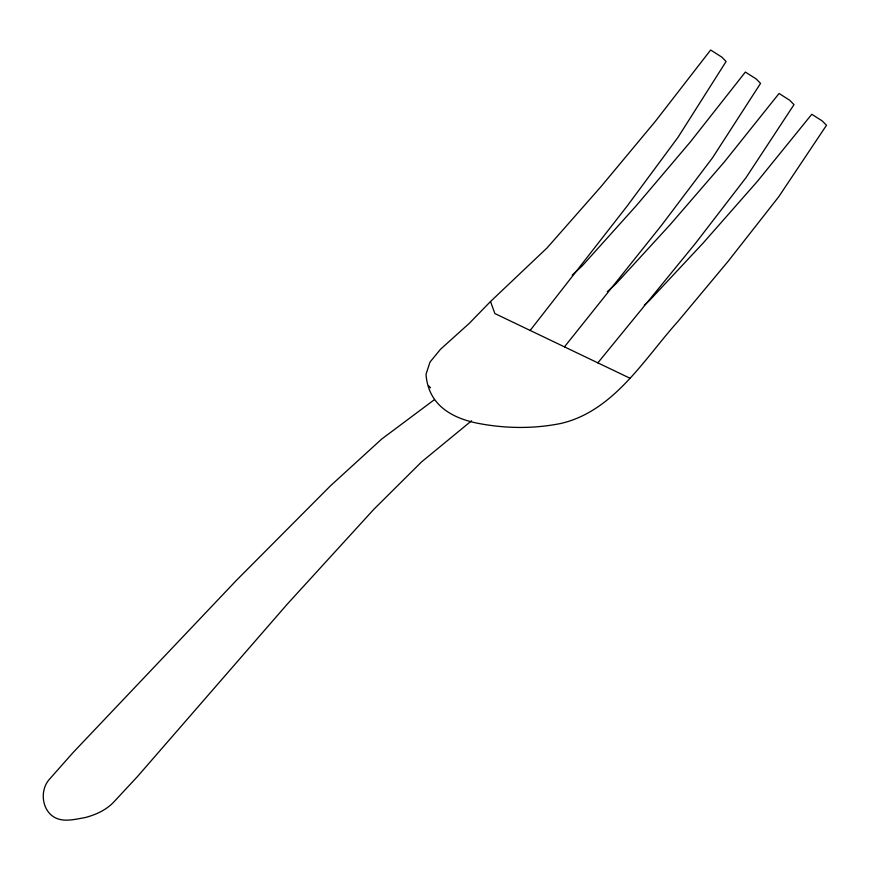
<?xml version="1.0" encoding="UTF-8"?>
<svg xmlns="http://www.w3.org/2000/svg" width="870" height="870" viewBox="0 0 870 870"><rect width="100%" height="100%" fill="white"/><g stroke="black" fill="none" stroke-linecap="round" stroke-linejoin="round"><path stroke-width="1.3" d="M530.145 330.437L627.216 205.983L677.947 137.416L726.08 61.52L721.893 57.159L710.649 50.003L655.436 121.234L600.887 186.767L547.045 247.939L490.506 301.52L469.256 323.368L440.492 349.283L429.987 362.094L426.017 374.285C428.083 403.321 449.333 417.154 476.02 422.929C503.795 428.562 532.734 429.095 560.563 423.516C613.85 411.401 644.257 358.853 678.045 321.334L728.059 261.381L778.672 196.837L826.5 125.269L822.085 120.832L811.786 114.285L757.313 181.46L703.08 243.111L649.357 300.628L644.322 305.12M564.456 346.869L661.787 224.971L712.508 157.807L760.543 83.4L756.269 79.007L745.362 72.069L690.378 141.897L635.926 206.092L582.106 265.992L572.188 275.203M597.853 362.855L695.391 243.437L746.058 177.6L794.005 104.639L789.655 100.224L779.063 93.481L724.329 161.961L669.976 224.862L616.199 283.544L607.282 291.667M471.562 420.797L421.58 461.894L373.839 509.309L287.198 604.226L137.416 776.616L113.578 802.249C105.933 810.209 95.526 814.875 84.977 817.604C75.483 819.203 64.597 822.291 55.571 817.909C41.532 811.014 39.411 789.916 49.699 778.976L73.091 752.55L236.607 580.159L330.404 485.895L381.745 439.013L434.337 399.721M630.358 378.417L494.867 313.548L490.506 301.52M428.845 385.943L430.509 387.846"/></g></svg>
